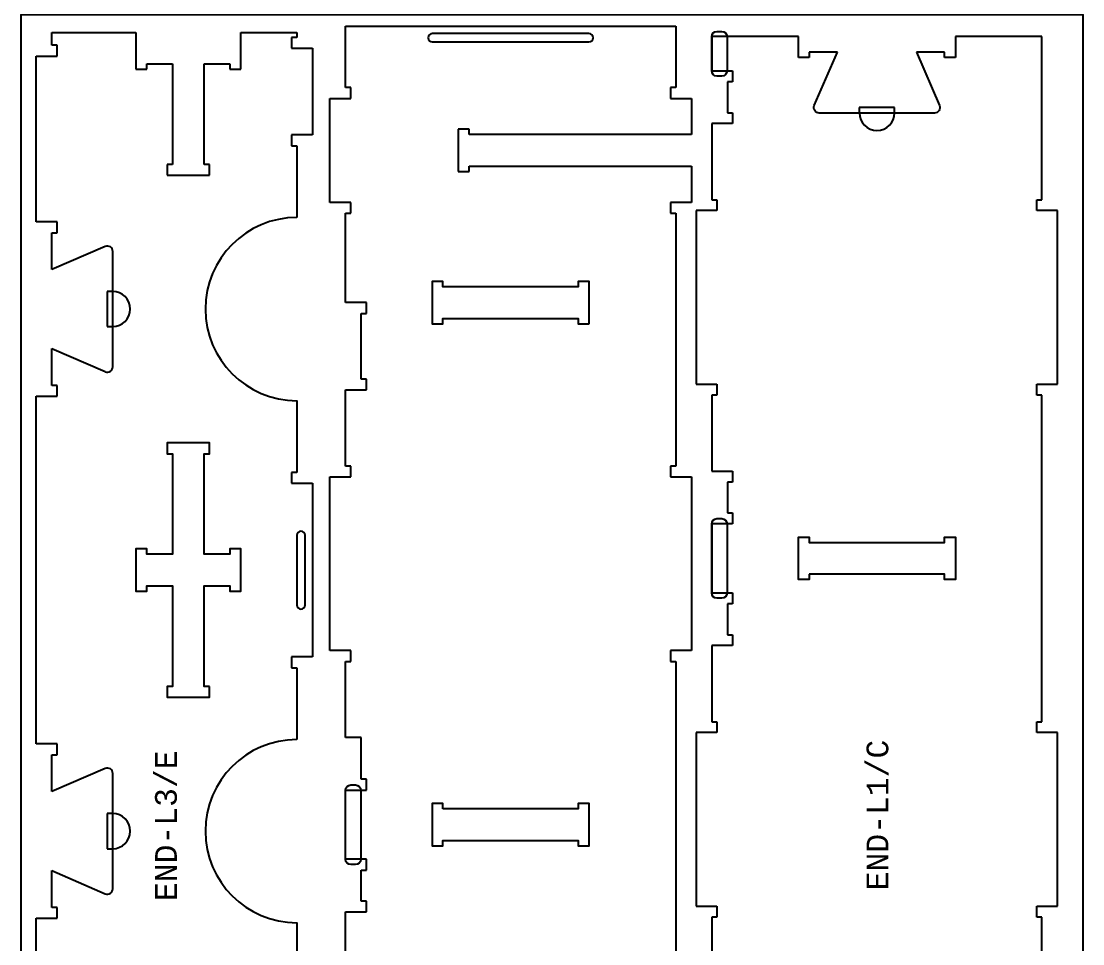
# Model space of a CAD drawing. Header units: millimetres. Extents: x -30 to 12678, y 0 to 23683.
# Drawn here: x 3553 to 4773, y 2663 to 3723 of the extents above; entities that cross this region are included whole.
import ezdxf

# ---------------------------------------------------------------- set-up
doc = ezdxf.new("R2010")
doc.units = ezdxf.units.MM
for name, color, linetype, true_color in [('0_SHEET_SPRUCEPLY_2440X122', 1, 'Continuous', 0xff0000), ('1_ANYTOOL_1MMDEEP_LABELS_S', 2, 'Continuous', 0xffff00), ('3_ANYTOOL_CUTTHROUGH_INSID', 4, 'Continuous', 0x00ffff), ('4_ANYTOOL_CUTTHROUGH_OUTSI', 5, 'Continuous', 0x0000ff), ('5_ANYTOOL_HALF_MILL_9MM_IN', 3, 'Continuous', 0x00ff00)]:
    doc.layers.add(name, color=color, linetype=linetype, true_color=true_color)
doc.styles.add('MONOTXT_REGULAR', font='')
doc.styles.get('MONOTXT_REGULAR').set_extended_font_data('Monotxt')

msp = doc.modelspace()

# ---------------------------------------------------------------- linework, layer by layer
at = {"layer": '0_SHEET_SPRUCEPLY_2440X122'}
msp.add_lwpolyline([(4772.9, 1290.9), (3552.9, 1290.9), (3552.9, 3730.9), (4772.9, 3730.9)], close=True, dxfattribs=at)
at = {"layer": '3_ANYTOOL_CUTTHROUGH_INSID'}
for p, q in [((4205.3, 3709), (4025.3, 3709)), ((4025.3, 3699.5), (4205.3, 3699.5)), ((3869.6, 3132.4), (3869.6, 3052.4)), ((3879.1, 3052.4), (3879.1, 3132.4))]:
    msp.add_line(p, q, dxfattribs=at)
for points in [[(4205.6, 3375.5), (4205.6, 3424), (4193.1, 3424), (4193.1, 3418), (4037.6, 3418), (4037.6, 3424), (4025.1, 3424), (4025.1, 3375.5), (4037.6, 3375.5), (4037.6, 3381.5), (4193.1, 3381.5), (4193.1, 3375.5)], [(3769.1, 2958.7), (3763.1, 2958.7), (3763.1, 3074.2), (3792.6, 3074.2), (3792.6, 3068.2), (3805.1, 3068.2), (3805.1, 3116.7), (3792.6, 3116.7), (3792.6, 3110.7), (3763.1, 3110.7), (3763.1, 3226.2), (3769.1, 3226.2), (3769.1, 3238.7), (3720.6, 3238.7), (3720.6, 3226.2), (3726.6, 3226.2), (3726.6, 3110.7), (3697.1, 3110.7), (3697.1, 3116.7), (3684.6, 3116.7), (3684.6, 3068.2), (3697.1, 3068.2), (3697.1, 3074.2), (3726.6, 3074.2), (3726.6, 2958.7), (3720.6, 2958.7), (3720.6, 2946.2), (3769.1, 2946.2)], [(4458.5, 3087.6), (4458.5, 3081.6), (4446, 3081.6), (4446, 3130.1), (4458.5, 3130.1), (4458.5, 3124.1), (4614, 3124.1), (4614, 3130.1), (4626.5, 3130.1), (4626.5, 3081.6), (4614, 3081.6), (4614, 3087.6)], [(4037.6, 2818), (4037.6, 2824), (4025.1, 2824), (4025.1, 2775.5), (4037.6, 2775.5), (4037.6, 2781.5), (4193.1, 2781.5), (4193.1, 2775.5), (4205.6, 2775.5), (4205.6, 2824), (4193.1, 2824), (4193.1, 2818)]]:
    msp.add_lwpolyline(points, close=True, dxfattribs=at)
for centre, start, end in [((4025.3, 3704.2), 90, 270), ((4205.3, 3704.2), 270, 90), ((3874.4, 3132.4), 360, 180), ((3874.4, 3052.4), 180, 360)]:
    msp.add_arc(centre, 4.75, start, end, dxfattribs=at)
at = {"layer": '4_ANYTOOL_CUTTHROUGH_OUTSI'}
for p, q in [((3588.1, 3695.7), (3588.1, 3710.2)), ((3588.1, 3710.2), (3684.6, 3710.2)), ((3684.6, 3710.2), (3684.6, 3668.2)), ((3805.1, 3668.2), (3805.1, 3710.2)), ((3805.1, 3710.2), (3869.6, 3710.2)), ((3869.6, 3710.2), (3869.6, 3704.7)), ((3925.6, 3647), (3925.6, 3717.5)), ((3925.6, 3717.5), (4305.1, 3717.5)), ((4305.1, 3717.5), (4305.1, 3647)), ((3869.6, 3704.7), (3863.6, 3704.7)), ((3863.6, 3704.7), (3863.6, 3692.2)), ((4446, 3705.6), (4346.5, 3705.6)), ((4346.5, 3705.6), (4346.5, 3666.1)), ((4446, 3681.6), (4446, 3705.6)), ((4726, 3705.6), (4626.5, 3705.6)), ((4626.5, 3705.6), (4626.5, 3681.6)), ((4726, 3518.1), (4726, 3705.6)), ((3594.1, 3695.7), (3588.1, 3695.7)), ((3594.1, 3683.2), (3594.1, 3695.7)), ((3863.6, 3692.2), (3887.6, 3692.2)), ((3887.6, 3692.2), (3887.6, 3592.7)), ((4490.9, 3687.6), (4458.5, 3687.6)), ((4458.5, 3687.6), (4458.5, 3681.6)), ((4464.3, 3626.4), (4490.9, 3687.6)), ((4614, 3687.6), (4581.7, 3687.6)), ((4581.7, 3687.6), (4608.2, 3626.4)), ((4614, 3681.6), (4614, 3687.6)), ((3570.1, 3492.7), (3570.1, 3683.2)), ((3570.1, 3683.2), (3587.9, 3683.2)), ((3587.9, 3683.2), (3594.1, 3683.2)), ((3697.1, 3668.2), (3697.1, 3674.2)), ((3697.1, 3674.2), (3726.6, 3674.2)), ((3726.6, 3674.2), (3726.6, 3558.7)), ((3763.1, 3558.7), (3763.1, 3674.2)), ((3763.1, 3674.2), (3792.6, 3674.2)), ((3792.6, 3674.2), (3792.6, 3668.2)), ((4458.5, 3681.6), (4446, 3681.6)), ((4626.5, 3681.6), (4614, 3681.6)), ((3684.6, 3668.2), (3697.1, 3668.2)), ((3792.6, 3668.2), (3805.1, 3668.2)), ((4346.5, 3666.1), (4370.5, 3666.1)), ((4370.5, 3666.1), (4370.5, 3653.6)), ((4370.5, 3653.6), (4364.5, 3653.6)), ((4364.5, 3653.6), (4364.5, 3618.1)), ((3931.6, 3647), (3925.6, 3647)), ((3931.6, 3634.5), (3931.6, 3647)), ((4305.1, 3647), (4299.1, 3647)), ((4299.1, 3647), (4299.1, 3634.5)), ((3907.6, 3515), (3907.6, 3634.5)), ((3907.6, 3634.5), (3931.6, 3634.5)), ((4299.1, 3634.5), (4323.1, 3634.5)), ((4323.1, 3634.5), (4323.1, 3593)), ((4364.5, 3618.1), (4370.5, 3618.1)), ((4370.5, 3618.1), (4370.5, 3605.6)), ((4602.5, 3617.6), (4470.1, 3617.6)), ((4370.5, 3605.6), (4346.5, 3605.6)), ((4346.5, 3605.6), (4346.5, 3518.1)), ((3887.6, 3592.7), (3863.6, 3592.7)), ((3863.6, 3592.7), (3863.6, 3580.2)), ((4067.6, 3599), (4055.1, 3599)), ((4055.1, 3599), (4055.1, 3550.5)), ((4067.6, 3593), (4067.6, 3599)), ((4323.1, 3593), (4067.6, 3593)), ((3863.6, 3580.2), (3869.6, 3580.2)), ((3869.6, 3580.2), (3869.6, 3497.7)), ((3726.6, 3558.7), (3720.6, 3558.7)), ((3720.6, 3558.7), (3720.6, 3546.2)), ((3769.1, 3558.7), (3763.1, 3558.7)), ((3769.1, 3546.2), (3769.1, 3558.7)), ((4055.1, 3550.5), (4067.6, 3550.5)), ((4067.6, 3550.5), (4067.6, 3556.5)), ((4067.6, 3556.5), (4323.1, 3556.5)), ((4323.1, 3556.5), (4323.1, 3515)), ((3720.6, 3546.2), (3769.1, 3546.2)), ((3931.6, 3515), (3907.6, 3515)), ((3931.6, 3502.5), (3931.6, 3515)), ((4323.1, 3515), (4299.1, 3515)), ((4299.1, 3515), (4299.1, 3502.5)), ((4346.5, 3518.1), (4352.5, 3518.1)), ((4352.5, 3518.1), (4352.5, 3505.6)), ((4720, 3505.6), (4720, 3518.1)), ((4720, 3518.1), (4726, 3518.1)), ((3925.6, 3400), (3925.6, 3502.5)), ((3925.6, 3502.5), (3931.6, 3502.5)), ((4299.1, 3502.5), (4305.1, 3502.5)), ((4305.1, 3502.5), (4305.1, 3212)), ((4352.5, 3505.6), (4328.5, 3505.6)), ((4328.5, 3505.6), (4328.5, 3306.1)), ((4744, 3505.6), (4720, 3505.6)), ((4744, 3306.1), (4744, 3505.6)), ((3594.1, 3492.7), (3570.1, 3492.7)), ((3594.1, 3480.2), (3594.1, 3492.7)), ((3588.1, 3437.8), (3588.1, 3480.2)), ((3588.1, 3480.2), (3594.1, 3480.2)), ((3649.4, 3464.4), (3588.1, 3437.8)), ((3658.1, 3326.2), (3658.1, 3458.6)), ((3949.6, 3400), (3925.6, 3400)), ((3949.6, 3387.5), (3949.6, 3400)), ((3943.6, 3312), (3943.6, 3387.5)), ((3943.6, 3387.5), (3949.6, 3387.5)), ((3588.1, 3304.7), (3588.1, 3347.1)), ((3588.1, 3347.1), (3649.4, 3320.5)), ((3949.6, 3312), (3943.6, 3312)), ((3949.6, 3299.5), (3949.6, 3312)), ((3594.1, 3304.7), (3588.1, 3304.7)), ((3594.1, 3292.2), (3594.1, 3304.7)), ((3925.6, 3212), (3925.6, 3299.5)), ((3925.6, 3299.5), (3949.6, 3299.5)), ((4328.5, 3306.1), (4352.5, 3306.1)), ((4352.5, 3306.1), (4352.5, 3293.6)), ((4720, 3293.6), (4720, 3306.1)), ((4720, 3306.1), (4744, 3306.1)), ((3570.1, 2892.7), (3570.1, 3292.2)), ((3570.1, 3292.2), (3594.1, 3292.2)), ((3869.6, 3287.2), (3869.6, 3204.7)), ((4352.5, 3293.6), (4346.5, 3293.6)), ((4346.5, 3293.6), (4346.5, 3206.1)), ((4726, 3293.6), (4720, 3293.6)), ((4726, 2918.1), (4726, 3293.6)), ((3931.6, 3212), (3925.6, 3212)), ((3931.6, 3199.5), (3931.6, 3212)), ((4305.1, 3212), (4299.1, 3212)), ((4299.1, 3212), (4299.1, 3199.5)), ((3869.6, 3204.7), (3863.6, 3204.7)), ((3863.6, 3204.7), (3863.6, 3192.2)), ((3907.6, 3000), (3907.6, 3199.5)), ((3907.6, 3199.5), (3931.6, 3199.5)), ((4299.1, 3199.5), (4323.1, 3199.5)), ((4323.1, 3199.5), (4323.1, 3000)), ((4346.5, 3206.1), (4370.5, 3206.1)), ((4370.5, 3206.1), (4370.5, 3193.6)), ((3863.6, 3192.2), (3887.6, 3192.2)), ((3887.6, 3192.2), (3887.6, 2992.7)), ((4370.5, 3193.6), (4364.5, 3193.6)), ((4364.5, 3193.6), (4364.5, 3158.1)), ((4364.5, 3158.1), (4370.5, 3158.1)), ((4370.5, 3158.1), (4370.5, 3145.6)), ((4370.5, 3145.6), (4346.5, 3145.6)), ((4346.5, 3145.6), (4346.5, 3066.1)), ((4346.5, 3066.1), (4370.5, 3066.1)), ((4370.5, 3066.1), (4370.5, 3053.6)), ((4370.5, 3053.6), (4364.5, 3053.6)), ((4364.5, 3053.6), (4364.5, 3018.1)), ((4364.5, 3018.1), (4370.5, 3018.1)), ((4370.5, 3018.1), (4370.5, 3005.6)), ((4370.5, 3005.6), (4346.5, 3005.6)), ((4346.5, 3005.6), (4346.5, 2918.1)), ((3887.6, 2992.7), (3863.6, 2992.7)), ((3863.6, 2992.7), (3863.6, 2980.2)), ((3931.6, 3000), (3907.6, 3000)), ((3931.6, 2987.5), (3931.6, 3000)), ((4323.1, 3000), (4299.1, 3000)), ((4299.1, 3000), (4299.1, 2987.5)), ((3863.6, 2980.2), (3869.6, 2980.2)), ((3869.6, 2980.2), (3869.6, 2897.7)), ((3925.6, 2900), (3925.6, 2987.5)), ((3925.6, 2987.5), (3931.6, 2987.5)), ((4299.1, 2987.5), (4305.1, 2987.5)), ((4305.1, 2987.5), (4305.1, 2612)), ((4346.5, 2918.1), (4352.5, 2918.1)), ((4352.5, 2918.1), (4352.5, 2905.6)), ((4720, 2905.6), (4720, 2918.1)), ((4720, 2918.1), (4726, 2918.1)), ((4352.5, 2905.6), (4328.5, 2905.6)), ((4328.5, 2905.6), (4328.5, 2706.1)), ((4744, 2905.6), (4720, 2905.6)), ((4744, 2706.1), (4744, 2905.6)), ((3594.1, 2892.7), (3570.1, 2892.7)), ((3594.1, 2880.2), (3594.1, 2892.7)), ((3943.6, 2900), (3925.6, 2900)), ((3943.6, 2852), (3943.6, 2900)), ((3588.1, 2837.8), (3588.1, 2880.2)), ((3588.1, 2880.2), (3594.1, 2880.2)), ((3649.4, 2864.4), (3588.1, 2837.8)), ((3658.1, 2726.2), (3658.1, 2858.6)), ((3949.6, 2852), (3943.6, 2852)), ((3949.6, 2839.5), (3949.6, 2852)), ((3925.6, 2760), (3925.6, 2839.5)), ((3925.6, 2839.5), (3949.6, 2839.5)), ((3949.6, 2760), (3925.6, 2760)), ((3949.6, 2747.5), (3949.6, 2760)), ((3588.1, 2704.7), (3588.1, 2747.1)), ((3588.1, 2747.1), (3649.4, 2720.5)), ((3943.6, 2712), (3943.6, 2747.5)), ((3943.6, 2747.5), (3949.6, 2747.5)), ((3949.6, 2712), (3943.6, 2712)), ((3949.6, 2699.5), (3949.6, 2712)), ((3594.1, 2704.7), (3588.1, 2704.7)), ((3594.1, 2692.2), (3594.1, 2704.7)), ((3925.6, 2612), (3925.6, 2699.5)), ((3925.6, 2699.5), (3949.6, 2699.5)), ((4328.5, 2706.1), (4352.5, 2706.1)), ((4352.5, 2706.1), (4352.5, 2693.6)), ((4720, 2693.6), (4720, 2706.1)), ((4720, 2706.1), (4744, 2706.1)), ((3570.1, 2292.7), (3570.1, 2692.2)), ((3570.1, 2692.2), (3594.1, 2692.2)), ((3869.6, 2687.2), (3869.6, 2604.7)), ((4352.5, 2693.6), (4346.5, 2693.6)), ((4346.5, 2693.6), (4346.5, 2606.1)), ((4726, 2693.6), (4720, 2693.6)), ((4726, 2318.1), (4726, 2693.6))]:
    msp.add_line(p, q, dxfattribs=at)
at = {"layer": '4_ANYTOOL_CUTTHROUGH_OUTSI', "extrusion": (0, 0, -1)}
for centre, start, end in [((-4470.1, 3623.9), 270, 23.4291), ((-4602.5, 3623.9), 156.5709, 270)]:
    msp.add_arc(centre, 6.25, start, end, dxfattribs=at)
at = {"layer": '4_ANYTOOL_CUTTHROUGH_OUTSI'}
for centre, radius, start, end in [((3869.9, 3392.4), 105.3, 90.1361, 269.8639), ((3651.9, 3458.6), 6.25, 360, 113.4291), ((3651.9, 3326.2), 6.25, 246.5709, 360), ((3869.9, 2792.4), 105.3, 90.1361, 269.8639), ((3651.9, 2858.6), 6.25, 360, 113.4291), ((3651.9, 2726.2), 6.25, 246.5709, 0)]:
    msp.add_arc(centre, radius, start, end, dxfattribs=at)
at = {"layer": '5_ANYTOOL_HALF_MILL_9MM_IN'}
for p, q in [((4352.5, 3711.6), (4358, 3711.6)), ((4346.5, 3666.1), (4346.5, 3705.6)), ((4364, 3705.6), (4364, 3666.1)), ((4358, 3660.1), (4352.5, 3660.1)), ((4556.5, 3624.1), (4516, 3624.1)), ((4516, 3624.1), (4516, 3617.9)), ((4556.5, 3617.9), (4556.5, 3624.1)), ((3657.9, 3412.7), (3651.6, 3412.7)), ((3651.6, 3412.7), (3651.6, 3372.2)), ((3651.6, 3372.2), (3657.9, 3372.2)), ((4352.5, 3151.6), (4358, 3151.6)), ((4346.5, 3066.1), (4346.5, 3145.6)), ((4364, 3145.6), (4364, 3066.1)), ((4358, 3060.1), (4352.5, 3060.1)), ((3931.6, 2845.5), (3937.1, 2845.5)), ((3925.6, 2760), (3925.6, 2839.5)), ((3943.1, 2839.5), (3943.1, 2760)), ((3657.9, 2812.7), (3651.6, 2812.7)), ((3651.6, 2812.7), (3651.6, 2772.2)), ((3651.6, 2772.2), (3657.9, 2772.2)), ((3937.1, 2754), (3931.6, 2754))]:
    msp.add_line(p, q, dxfattribs=at)
at = {"layer": '5_ANYTOOL_HALF_MILL_9MM_IN', "extrusion": (0, 0, -1)}
for centre, start, end in [((-4352.5, 3705.6), 0, 90), ((-4358, 3705.6), 90, 180), ((-4352.5, 3666.1), 270, 0), ((-4358, 3666.1), 180, 270), ((-4352.5, 3145.6), 0, 90), ((-4358, 3145.6), 90, 180), ((-4352.5, 3066.1), 270, 0), ((-4358, 3066.1), 180, 270), ((-3931.6, 2839.5), 0, 90), ((-3937.1, 2839.5), 90, 180), ((-3931.6, 2760), 270, 0), ((-3937.1, 2760), 180, 270)]:
    msp.add_arc(centre, 6, start, end, dxfattribs=at)
at = {"layer": '5_ANYTOOL_HALF_MILL_9MM_IN'}
for centre, start, end in [((4536.3, 3617.9), 180, 0), ((3657.9, 3392.4), 270, 90), ((3657.9, 2792.4), 270, 90)]:
    msp.add_arc(centre, 20.2, start, end, dxfattribs=at)

# ---------------------------------------------------------------- texts
at = {"layer": '1_ANYTOOL_1MMDEEP_LABELS_S', "char_height": 25, "attachment_point": 5, "rotation": 90, "style": 'MONOTXT_REGULAR'}
for s, insert, width in [('END-L1/C', (4537.1, 2810.9), 358.696), ('END-L3/E', (3719.4, 2798.6), 353.804)]:
    msp.add_mtext(s, dxfattribs=dict(at, insert=insert, width=width))

doc.saveas('drawing.dxf')
